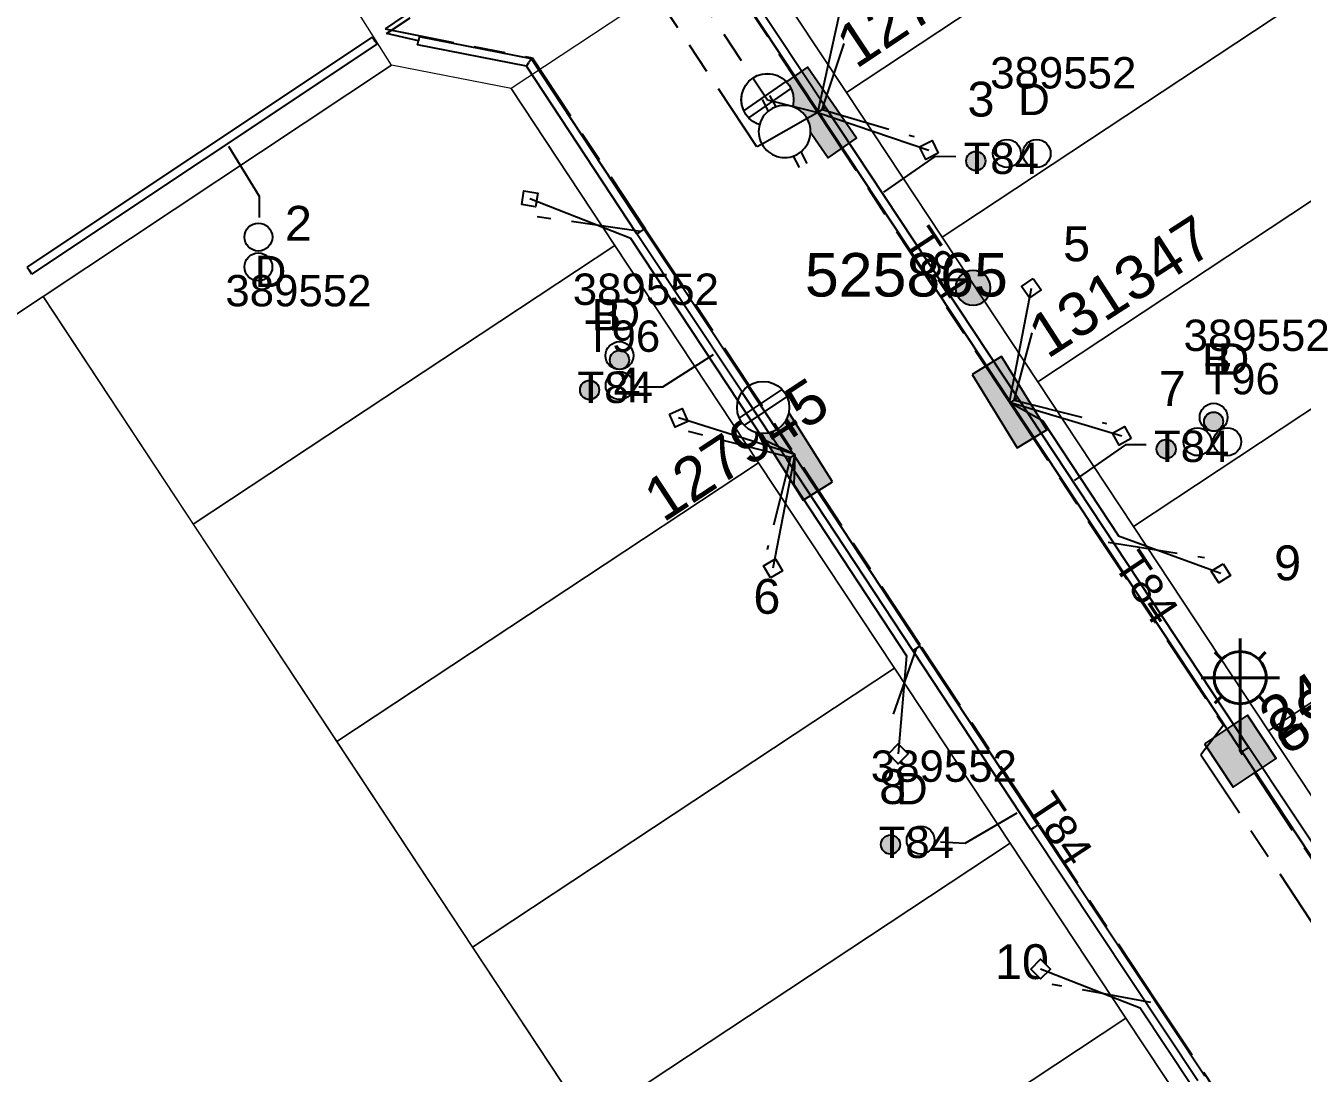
# Model space of a CAD drawing. Header units: metres. Extents: x 302064 to 304096, y 6268242 to 6271990.
# Drawn here: x 303468.8 to 303542.1, y 6271420 to 6271480.1 of the extents above; entities that cross this region are included whole.
import ezdxf
from ezdxf.enums import TextEntityAlignment as Align

# ---------------------------------------------------------------- set-up
doc = ezdxf.new("R2010")
doc.units = ezdxf.units.M
doc.linetypes.add('Cable Exist UG', pattern=[8.2, 4, -1.2, 1.8, -1.2])
doc.layers.get('0').update_dxf_attribs({"color": 6})
for name, color, linetype in [('_User Miscellaneous12', 7, 'Continuous'), ('_User_LV_Exist', 7, 'Continuous'), ('Duct_SP_EXT', 7, 'Continuous'), ('Equip_LV_EXT', 7, 'Continuous'), ('Equip_SP_SL_EXT', 7, 'Continuous'), ('Mains_LV_EXT', 5, 'Continuous'), ('Mains_LV_SL_EXT', 4, 'Continuous'), ('Services_SP_EXT', 7, 'Continuous'), ('SupportsOH_SP_TR_HV_LV_SL_EXT', 7, 'Continuous'), ('SupportsUG_SP_LV_EXT', 7, 'Continuous'), ('SupportsUG_SP_LV_SL_EXT', 7, 'Continuous'), ('Trench_SP_EXT', 7, 'Continuous')]:
    doc.layers.add(name, color=color, linetype=linetype)
doc.layers.add('Cadastre Land Parcels_SP_EXT', color=7, linetype='Continuous', lineweight=5)
doc.layers.add('Cadastre Roads_SP_EXT', color=9, linetype='Continuous', lineweight=5)
doc.styles.add('COLUMN_LABEL', font='arial.ttf')
doc.styles.add('iecARIAL', font='arial.ttf', dxfattribs={"height": 2})
doc.styles.add('POLE_LABEL', font='arial.ttf')
doc.styles.get("Standard").update_dxf_attribs({"font": 'arial.ttf'})

# ---------------------------------------------------------------- blocks, each defined once
blk = doc.blocks.new('COLUMN_EXT')
blk.add_hatch(color=256).paths.add_polyline_path([(-1.485, 1.485), (-1.485, -1.485), (1.485, -1.485), (1.485, 1.485)])
blk.add_lwpolyline([(-1.485, -1.485), (1.485, -1.485), (1.485, 1.485), (-1.485, 1.485)], close=True)
for tag, height, style, flags, p in [('ASSET_NUM', 2.5, 'COLUMN_LABEL', 8, (2, 2)), ('STRUCTURE_PLANT_NUMBER', 0.2, 'POLE_LABEL', 9, (1.813, 0.031)), ('STREET_CODE', 0.2, 'COLUMN_LABEL', 9, (1.813, -0.2))]:
    blk.add_attdef(tag, text='', height=height, dxfattribs=dict(style=style, flags=flags)).set_placement(p, align=Align.MIDDLE_LEFT)
at = {"flags": 9}
for tag, p in [('OWNED_BY', (1.813, -0.6)), ('STATE', (1.813, -0.8)), ('COLUMN_TYPE', (1.813, -0.4)), ('USAGE', (1.813, -1)), ('LEGEND', (1.813, -1.2)), ('LOCATION', (1.813, -1.4)), ('STREETNAME', (1.813, -1.6)), ('SUBURB', (1.813, -1.8)), ('NOTES', (1.813, -2))]:
    blk.add_attdef(tag, text='', height=0.2, dxfattribs=at).set_placement(p, align=Align.MIDDLE_LEFT)
at = {"flags": 1}
blk.add_attdef('Z', (1.813, -2.351), '', height=0.2, dxfattribs=at)
blk = doc.blocks.new('PILLAR_EXT')
blk.add_hatch(color=256).paths.add_polyline_path([(-2.475, 0.99), (-2.475, -0.99), (2.475, -0.99), (2.475, 0.99)])
blk.add_lwpolyline([(-2.475, -0.99), (2.475, -0.99), (2.475, 0.99), (-2.475, 0.99)], close=True)
at = {"style": 'iecARIAL', "flags": 8}
blk.add_attdef('ASSET_NUM', (1.5, 3.5), '', height=2.5, dxfattribs=at)
for tag, p, flags in [('OWNED_BY', (0, -0.2), 9), ('STATE', (0, -0.4), 9), ('SUPPORT_TYPE', (0, -0.6), 9), ('USAGE', (0, -0.8), 9), ('LEGEND', (0, -1), 9), ('LOCATION', (0, -1.2), 9), ('NOTES', (0, -1.4), 9), ('PARENT', (0, -1.6), 9), ('STREETNAME', (0, -1.8), 9), ('SUBURB', (0, -2), 1)]:
    blk.add_attdef(tag, p, '', height=0.2, dxfattribs=dict(flags=flags))
blk = doc.blocks.new('DUCT_EXT')
blk.add_circle((0, 0.8), 0.8)
at = {"flags": 1}
blk.add_attdef('Z', (0, 0), '', height=0.2, dxfattribs=at)
at = {"flags": 9}
for tag, p in [('DUCT_CODE', (0, 0)), ('XSECT_TYPE', (0, -0.2)), ('STATE', (0, -0.6)), ('FB_REFERENCE', (0, -0.4)), ('NOTES', (0, -0.8))]:
    blk.add_attdef(tag, text='', height=0.2, dxfattribs=at).set_placement(p, align=Align.MIDDLE_LEFT)
blk = doc.blocks.new('SL_LANTERN_EXT')
at = {"lineweight": 40}
for p, q in [((0, 1.968), (0, 6.468)), ((-1.459, 5.676), (-1.061, 5.278)), ((1.458, 5.676), (1.06, 5.278)), ((-2.25, 4.218), (2.25, 4.218)), ((-1.459, 2.759), (-1.061, 3.157)), ((1.458, 2.759), (1.06, 3.157)), ((0, 0), (0, 2.721))]:
    blk.add_line(p, q, dxfattribs=at)
blk.add_circle((0, 4.218), 1.5, dxfattribs=at)
at = {"style": 'iecARIAL', "flags": 8}
blk.add_attdef('ASSET_NUM', (1.5, 1.5), '', height=2.5, dxfattribs=at)
for tag, p, height, flags in [('CONSTRUCTED_VOLTAGE', (0.981, -0.653), 0.2, 9), ('CONTROL_TYPE', (0.981, -0.853), 0.2, 9), ('OPERATING_VOLTAGE', (0.981, -1.653), 0.2, 9), ('LANTERN_PURPOSE', (0.981, -1.053), 0.2, 9), ('LANTERN_TYPE', (0.981, -1.253), 0.2, 9), ('NO_PHASES', (0.981, -1.453), 0.2, 9), ('LNUMBER', (2.181, -3.253), 2.5, 8), ('ORIENTATION', (0.981, -1.853), 0.2, 9), ('OWNED_BY', (0.981, -2.053), 0.2, 9), ('STATE', (0.981, -2.253), 0.2, 9), ('CEXIST', (0.981, -2.653), 0.2, 9), ('CNEW', (0.981, -2.853), 0.2, 9), ('CNUMBER', (0.981, -3.053), 0.2, 9), ('USAGE', (0.981, -2.453), 0.2, 9), ('CREMOVE', (0.981, -3.253), 0.2, 9), ('CREPLACE', (0.981, -3.453), 0.2, 9), ('LKINGHEIGHT', (0.981, -3.653), 0.2, 9), ('LBRACKET', (0.981, -3.853), 0.2, 9), ('LBRACKETVOCAB', (0.981, -4.053), 0.2, 9), ('LCATEGORY', (0.981, -4.253), 0.2, 9), ('LCHARGE1', (0.981, -4.453), 0.2, 9), ('LCHARGE1PERCENT', (0.981, -4.653), 0.2, 9), ('LCHARGE2', (0.981, -4.853), 0.2, 9), ('LCHARGE2PERCENT', (0.981, -5.053), 0.2, 9), ('LCHARGE3', (0.981, -5.253), 0.2, 9), ('LCHARGE3PERCENT', (0.981, -5.453), 0.2, 9), ('LEXIST', (0.981, -5.653), 0.2, 9), ('LLAMP', (0.981, -5.853), 0.2, 9), ('LLAMPVOCAB', (0.981, -6.053), 0.2, 9), ('LMAST', (0.981, -6.253), 0.2, 9), ('LMASTVOCAB', (0.981, -6.453), 0.2, 9), ('LNEW', (0.981, -6.653), 0.2, 9), ('LANTNUMBER', (0.981, -6.853), 0.2, 9), ('LOUTREACH', (0.981, -7.253), 0.2, 9), ('LOUTREACHVOCAB', (0.981, -7.453), 0.2, 9), ('LRATECODE', (0.981, -7.653), 0.2, 9), ('LREMOVE', (0.981, -7.853), 0.2, 9), ('LREPLACE', (0.981, -8.053), 0.2, 9), ('LTYPE', (0.981, -8.253), 0.2, 9), ('LTYPEVOCAB', (0.981, -8.453), 0.2, 9), ('LEGEND', (0.981, -8.653), 0.2, 9), ('LOCATION', (0.981, -8.853), 0.2, 9), ('STREETNAME', (0.981, -9.253), 0.2, 9), ('SUBURB', (0.981, -9.453), 0.2, 1), ('NOTES', (0.981, -9.053), 0.2, 9)]:
    blk.add_attdef(tag, p, '', height=height, dxfattribs=dict(flags=flags))
blk = doc.blocks.new('CCP_EXT')
at = {"flags": 9}
for tag, p in [('USAGE', (0, -1.2)), ('LEGEND', (0, -1.4)), ('STATE', (0, -1.8)), ('LIFE_SUPPORT', (0, -1.6)), ('NOTES', (0, -2))]:
    blk.add_attdef(tag, text='', height=0.2, dxfattribs=at).set_placement(p, align=Align.MIDDLE_LEFT)
blk.add_wipeout([(0, 0.566), (0.566, 0), (0, -0.566), (-0.566, 0)])
blk.add_lwpolyline([(-0.566, 0), (0, 0.566), (0.566, 0), (0, -0.566), (-0.566, 0)])
at = {"flags": 1}
blk.add_attdef('Z', (0, 0), '', height=0.2, dxfattribs=at)
at = {"flags": 9}
for tag, p in [('CCP_TYPE', (0, 0)), ('OPERATING_VOLTAGE', (0, -0.6)), ('ORIENTATION', (0, -0.8)), ('CONSTRUCTED_VOLTAGE', (0, -0.2)), ('NO_PHASES', (0, -0.4)), ('OWNED_BY', (0, -1))]:
    blk.add_attdef(tag, text='', height=0.2, dxfattribs=at).set_placement(p, align=Align.MIDDLE_LEFT)
blk = doc.blocks.new('POLE_EXT')
blk.add_hatch(color=256).paths.add_polyline_path([(-1, 0, 1), (1, 0, 1)])
blk.add_lwpolyline([(-1, 0, 1), (1, 0, 1)], format="xyb", close=True)
for tag, height, flags, p in [('pNumber', 2.5, 8, (-17.84, 2.067)), ('OWNED_BY', 0.2, 9, (1.355, -0.4)), ('SPECIAL_USE', 0.2, 9, (1.355, -0.8)), ('PARENT', 0.2, 9, (1.355, -0.6)), ('cLV', 0.2, 9, (1.355, -1.4)), ('STATE', 0.2, 9, (1.355, -1)), ('USAGE', 0.2, 9, (1.355, -1.2)), ('cHV', 0.2, 9, (1.355, -2)), ('hDepth', 0.2, 9, (1.355, -1.6)), ('hDia', 0.2, 9, (1.355, -1.8)), ('LBRACKET', 0.2, 9, (1.355, -2.2)), ('LExisting', 0.2, 9, (1.355, -2.4)), ('LANTNUMBER', 0.2, 9, (1.355, -2.6)), ('LOther', 0.2, 9, (1.355, -2.8)), ('LRemove', 0.2, 9, (1.355, -3)), ('cLinedev', 0.2, 9, (1.355, -3.4)), ('LEGEND', 0.2, 9, (1.355, -3.2)), ('LOCATION', 0.2, 9, (1.355, -3.6)), ('pExisting', 0.2, 9, (1.355, -3.8)), ('pFooting', 0.2, 9, (1.355, -4.4)), ('PFNUMBER', 0.2, 9, (1.355, -4)), ('NEWPFNUMBER', 0.2, 9, (1.355, -4.2)), ('pNew', 0.2, 9, (1.355, -4.6)), ('pRelocate', 0.2, 9, (1.355, -5)), ('pRemove', 0.2, 9, (1.355, -5.2)), ('pReplace', 0.2, 9, (1.355, -5.4)), ('pStay', 0.2, 9, (1.355, -5.6)), ('pType', 0.2, 9, (1.355, -5.8)), ('cspan', 0.2, 9, (1.355, -6)), ('STREETNAME', 0.2, 9, (1.355, -6.2)), ('SUBURB', 0.2, 9, (1.355, -6.4)), ('NOTES', 0.2, 9, (1.355, -6.6)), ('OPERATED_BY', 0.2, 9, (1.355, -7.014)), ('MAINTAINED_BY', 0.2, 9, (1.355, -6.814))]:
    blk.add_attdef(tag, text='', height=height, dxfattribs=dict(flags=flags)).set_placement(p, align=Align.MIDDLE_LEFT)
at = {"style": 'POLE_LABEL'}
for tag, height, flags, p in [('ASSET_NUM', 2.5, 8, (2, 2)), ('STRUCTURE_PLANT_NUMBER', 0.2, 9, (1.355, 0.028)), ('STREET_CODE', 0.2, 9, (1.355, -0.2))]:
    blk.add_attdef(tag, text='', height=height, dxfattribs=dict(at, flags=flags)).set_placement(p, align=Align.MIDDLE_LEFT)
at = {"flags": 1}
blk.add_attdef('Z', (1.355, -7.328), '', height=0.2, dxfattribs=at)
blk = doc.blocks.new('LV_UG_LINKS_CLOSED_EXT')
blk.add_wipeout([(-1.056, 1.057), (-1.18, 0.916), (-1.286, 0.761), (-1.371, 0.594), (-1.435, 0.417), (-1.476, 0.234), (-1.493, 0.047), (-1.487, -0.14), (-1.458, -0.326), (-1.406, -0.506), (-1.331, -0.678), (-1.236, -0.839), (-1.121, -0.988), (-0.988, -1.12), (-0.84, -1.235), (-0.679, -1.331), (-0.506, -1.406), (-0.326, -1.458), (-0.141, -1.487), (0.047, -1.493), (0.233, -1.476), (0.416, -1.435), (0.593, -1.371), (0.76, -1.286), (0.915, -1.181), (1.056, -1.057), (1.18, -0.916), (1.286, -0.761), (1.371, -0.594), (1.435, -0.417), (1.476, -0.234), (1.493, -0.047), (1.487, 0.14), (1.458, 0.326), (1.406, 0.506), (1.331, 0.678), (1.236, 0.839), (1.121, 0.988), (0.988, 1.12), (0.84, 1.235), (0.679, 1.331), (0.506, 1.406), (0.326, 1.458), (0.141, 1.487), (-0.047, 1.493), (-0.233, 1.476), (-0.416, 1.435), (-0.593, 1.371), (-0.76, 1.286), (-0.915, 1.181)])
for p, q in [((-0.25, -1.479), (-0.25, 1.479)), ((0.25, -1.479), (0.25, 1.479))]:
    blk.add_line(p, q)
blk.add_circle((0, 0), 1.5)
at = {"flags": 9}
for tag, p in [('ACTUAL_STATUS', (0, 0)), ('OPERATING_VOLTAGE', (0, -0.6)), ('ORIENTATION', (0, -0.8)), ('CONSTRUCTED_VOLTAGE', (0, -0.2)), ('NO_PHASES', (0, -0.4)), ('STATE', (0, -1)), ('SWITCH_TYPE', (0, -1.2)), ('USAGE', (0, -1.4)), ('NOTES', (0, -1.6))]:
    blk.add_attdef(tag, text='', height=0.2, dxfattribs=at).set_placement(p, align=Align.MIDDLE_LEFT)
at = {"flags": 1}
blk.add_attdef('Z', (0, 0), '', height=0.2, dxfattribs=at)
blk = doc.blocks.new('LV_UG_LINKS_OPEN_EXT')
for p, q in [((-0.249, 1.473), (-0.249, 2.22)), ((0.249, 1.473), (0.249, 2.22)), ((-0.249, -1.473), (-0.249, -2.22)), ((0.249, -1.473), (0.249, -2.22))]:
    blk.add_line(p, q)
at = {"flags": 9}
for tag, p in [('ACTUAL_STATUS', (0, 0)), ('OPERATING_VOLTAGE', (0, -0.6)), ('ORIENTATION', (0, -0.8)), ('CONSTRUCTED_VOLTAGE', (0, -0.2)), ('NO_PHASES', (0, -0.4)), ('STATE', (0, -1)), ('SWITCH_TYPE', (0, -1.2)), ('USAGE', (0, -1.4)), ('NOTES', (0, -1.6))]:
    blk.add_attdef(tag, text='', height=0.2, dxfattribs=at).set_placement(p, align=Align.MIDDLE_LEFT)
at = {"flags": 1}
blk.add_attdef('Z', (0, 0), '', height=0.2, dxfattribs=at)
blk.add_wipeout([(-0.249, 1.473), (-0.432, 1.43), (-0.608, 1.365), (-0.774, 1.278), (-0.928, 1.171), (-1.067, 1.045), (-1.19, 0.903), (-1.294, 0.747), (-1.377, 0.579), (-1.439, 0.402), (-1.478, 0.218), (-1.494, 0.031), (-1.486, -0.156), (-1.455, -0.341), (-1.4, -0.521), (-1.324, -0.692), (-1.227, -0.853), (-1.11, -1), (-0.976, -1.131), (-0.827, -1.244), (-0.664, -1.338), (-0.491, -1.411), (-0.311, -1.461), (-0.125, -1.489), (0.062, -1.493), (0.249, -1.473), (0.432, -1.43), (0.608, -1.365), (0.774, -1.278), (0.928, -1.171), (1.067, -1.045), (1.19, -0.903), (1.294, -0.747), (1.377, -0.579), (1.439, -0.402), (1.478, -0.218), (1.494, -0.031), (1.486, 0.156), (1.455, 0.341), (1.4, 0.521), (1.324, 0.692), (1.227, 0.853), (1.11, 1), (0.976, 1.131), (0.827, 1.244), (0.664, 1.338), (0.491, 1.411), (0.311, 1.461), (0.125, 1.489), (-0.062, 1.493)])
blk.add_lwpolyline([(0, -1.494, 1), (0, 1.494, 1)], format="xyb", close=True)
blk = doc.blocks.new('CABLE_LARGE_EXT')
h = blk.add_hatch(color=256)
edge = h.paths.add_edge_path()
edge.add_arc((0, 0.55), 0.55, 0, 360)
blk.add_circle((0, 0.55), 0.55)
at = {"flags": 1}
blk.add_attdef('Z', (0, 0), '', height=0.2, dxfattribs=at)
at = {"flags": 9}
for tag, p in [('COND_CODE', (0, 0)), ('XSECT_SIZE', (0, -0.6)), ('STATE', (0, -0.4)), ('FB_REFERENCE', (0, -0.2)), ('NOTES', (0, -0.8))]:
    blk.add_attdef(tag, text='', height=0.2, dxfattribs=at).set_placement(p, align=Align.MIDDLE_LEFT)

msp = doc.modelspace()

# ---------------------------------------------------------------- linework, layer by layer
at = {"layer": '_User Miscellaneous12'}
for p, q in [((303468.8731, 6271466.2596), (303488.6924, 6271479.4511)), ((303469.139, 6271465.86), (303488.9584, 6271479.0515)), ((303488.6924, 6271479.4511), (303488.8254, 6271479.2513)), ((303488.9584, 6271479.0515), (303488.8254, 6271479.2513)), ((303491.2801, 6271479.014), (303491.3263, 6271479.2495)), ((303497.5323, 6271477.7873), (303491.2801, 6271479.014)), ((303491.3726, 6271479.485), (303491.3263, 6271479.2495)), ((303497.8222, 6271478.2195), (303491.3726, 6271479.485)), ((303497.8222, 6271478.2195), (303497.6772, 6271478.0034)), ((303497.5323, 6271477.7873), (303497.6772, 6271478.0034)), ((303503.8713, 6271468.1738), (303504.0714, 6271468.3063)), ((303504.2716, 6271468.4387), (303504.0714, 6271468.3063)), ((303468.8731, 6271466.2596), (303469.0061, 6271466.0598)), ((303469.139, 6271465.86), (303469.0061, 6271466.0598)), ((303525.3427, 6271458.4846), (303525.5429, 6271458.617)), ((303525.3427, 6271458.4846), (303525.5429, 6271458.617)), ((303525.7431, 6271458.7495), (303525.5429, 6271458.617)), ((303525.7431, 6271458.7495), (303525.5429, 6271458.617)), ((303512.4967, 6271455.1849), (303512.6971, 6271455.317)), ((303512.4971, 6271455.1842), (303512.6971, 6271455.317)), ((303512.897, 6271455.4498), (303512.6971, 6271455.317)), ((303512.8974, 6271455.4491), (303512.6971, 6271455.317)), ((303520.1137, 6271444.5022), (303512.8974, 6271455.4491)), ((303520.1137, 6271444.5022), (303519.9134, 6271444.37)), ((303526.9014, 6271434.2403), (303520.1137, 6271444.5022)), ((303519.7131, 6271444.2377), (303519.9134, 6271444.37)), ((303539.0167, 6271438.6856), (303538.8166, 6271438.5532)), ((303539.0167, 6271438.6856), (303538.8166, 6271438.5532)), ((303546.5006, 6271427.375), (303539.0167, 6271438.6856)), ((303538.6164, 6271438.4208), (303538.8166, 6271438.5532)), ((303538.6164, 6271438.4208), (303538.8166, 6271438.5532)), ((303546.1003, 6271427.1101), (303538.6164, 6271438.4208)), ((303526.9014, 6271434.2403), (303526.7014, 6271434.1077)), ((303526.5013, 6271433.9751), (303526.7014, 6271434.1077))]:
    msp.add_line(p, q, dxfattribs=at)
at = {"layer": 'Cadastre Land Parcels_SP_EXT', "linetype": 'Continuous'}
for points in [[(303540.1553, 6271492.3136), (303531.4273, 6271505.519), (303511.3504, 6271492.181), (303509.9403, 6271485.2938), (303515.9058, 6271476.2744), (303540.1553, 6271492.3136)], [(303545.648, 6271484.0096), (303540.1553, 6271492.3136), (303515.9058, 6271476.2744), (303521.3994, 6271467.9693), (303545.648, 6271484.0096)], [(303551.1415, 6271475.7045), (303545.648, 6271484.0096), (303521.3994, 6271467.9693), (303526.8921, 6271459.6653), (303551.1415, 6271475.7045)], [(303502.6067, 6271467.5011), (303496.6523, 6271476.5028), (303489.7815, 6271477.8516), (303469.7812, 6271464.5638), (303478.404, 6271451.5014), (303502.6067, 6271467.5011)], [(303556.6342, 6271467.4005), (303551.1415, 6271475.7045), (303526.8921, 6271459.6653), (303532.3857, 6271451.3602), (303556.6342, 6271467.4005)], [(303510.8583, 6271455.0259), (303502.6067, 6271467.5011), (303478.404, 6271451.5014), (303486.6449, 6271439.019), (303510.8583, 6271455.0259)], [(303564.3845, 6271455.6827), (303556.6342, 6271467.4005), (303532.3857, 6271451.3602), (303540.1361, 6271439.6415), (303564.3845, 6271455.6827)], [(303590.013, 6271282.435), (303469.781, 6271464.564), (303385.031, 6271408.289), (303505.398, 6271226.715), (303590.013, 6271282.435)], [(303571.9504, 6271444.2426), (303564.3845, 6271455.6827), (303540.1361, 6271439.6415), (303547.7027, 6271428.2024), (303571.9504, 6271444.2426)], [(303518.6584, 6271443.2336), (303510.8583, 6271455.0259), (303486.6449, 6271439.019), (303494.4353, 6271427.2176), (303518.6584, 6271443.2336)], [(303525.3053, 6271433.1849), (303518.6584, 6271443.2336), (303494.4353, 6271427.2176), (303501.0749, 6271417.1609), (303525.3053, 6271433.1849)], [(303531.9522, 6271423.1352), (303525.3053, 6271433.1849), (303501.0749, 6271417.1609), (303507.7135, 6271407.1041), (303531.9522, 6271423.1352)], [(303538.5989, 6271413.0866), (303531.9522, 6271423.1352), (303507.7135, 6271407.1041), (303514.3531, 6271397.0464), (303538.5989, 6271413.0866)]]:
    msp.add_lwpolyline(points, close=True, dxfattribs=at)
at = {"layer": 'Cadastre Roads_SP_EXT', "linetype": 'Continuous'}
msp.add_lwpolyline([(303119.2568, 6271235.0867), (303131.1309, 6271243.0097), (303214.9629, 6271298.9219), (303301.6205, 6271352.8485), (303385.0309, 6271408.289), (303469.7812, 6271464.5637), (303489.7815, 6271477.8516), (303478.1077, 6271496.357), (303457.7661, 6271482.8802), (303415.5893, 6271454.9299), (303373.6646, 6271427.1537), (303331.2295, 6271399.0148), (303290.8426, 6271372.2882), (303209.2327, 6271319.1783), (303188.0037, 6271305.3782), (303162.4459, 6271287.7944), (303120.5631, 6271260.0666), (303118.7806, 6271258.8902), (303036.5962, 6271204.6102), (303041.655, 6271196.2795), (303047.2618, 6271187.0462), (303119.2568, 6271235.0867)], close=True, dxfattribs=at)
at = {"layer": 'Duct_SP_EXT'}
for p, q in [((303468.8731, 6271466.2596), (303488.6924, 6271479.4511)), ((303469.139, 6271465.86), (303488.9584, 6271479.0515)), ((303488.6924, 6271479.4511), (303488.8254, 6271479.2513)), ((303488.9584, 6271479.0515), (303488.8254, 6271479.2513)), ((303491.2801, 6271479.014), (303491.3263, 6271479.2495)), ((303497.5323, 6271477.7873), (303491.2801, 6271479.014)), ((303491.3726, 6271479.485), (303491.3263, 6271479.2495)), ((303497.8222, 6271478.2195), (303491.3726, 6271479.485)), ((303497.8222, 6271478.2195), (303497.6772, 6271478.0034)), ((303497.5323, 6271477.7873), (303497.6772, 6271478.0034)), ((303503.8713, 6271468.1738), (303504.0714, 6271468.3063)), ((303504.2716, 6271468.4387), (303504.0714, 6271468.3063)), ((303468.8731, 6271466.2596), (303469.0061, 6271466.0598)), ((303469.139, 6271465.86), (303469.0061, 6271466.0598)), ((303525.3427, 6271458.4846), (303525.5429, 6271458.617)), ((303525.3427, 6271458.4846), (303525.5429, 6271458.617)), ((303525.7431, 6271458.7495), (303525.5429, 6271458.617)), ((303525.7431, 6271458.7495), (303525.5429, 6271458.617)), ((303512.4967, 6271455.1849), (303512.6971, 6271455.317)), ((303512.4971, 6271455.1842), (303512.6971, 6271455.317)), ((303512.897, 6271455.4498), (303512.6971, 6271455.317)), ((303512.8974, 6271455.4491), (303512.6971, 6271455.317)), ((303520.1137, 6271444.5022), (303512.8974, 6271455.4491)), ((303520.1137, 6271444.5022), (303519.9134, 6271444.37)), ((303526.9014, 6271434.2403), (303520.1137, 6271444.5022)), ((303519.7131, 6271444.2377), (303519.9134, 6271444.37)), ((303539.0167, 6271438.6856), (303538.8166, 6271438.5532)), ((303539.0167, 6271438.6856), (303538.8166, 6271438.5532)), ((303546.5006, 6271427.375), (303539.0167, 6271438.6856)), ((303538.6164, 6271438.4208), (303538.8166, 6271438.5532)), ((303538.6164, 6271438.4208), (303538.8166, 6271438.5532)), ((303546.1003, 6271427.1101), (303538.6164, 6271438.4208)), ((303526.9014, 6271434.2403), (303526.7014, 6271434.1077)), ((303526.5013, 6271433.9751), (303526.7014, 6271434.1077))]:
    msp.add_line(p, q, dxfattribs=at)
for points in [[(303482.1995, 6271469.1101), (303482.1976, 6271470.3043), (303480.438, 6271473.1876)], [(303522.1848, 6271472.5868), (303520.9882, 6271472.5962), (303518.0309, 6271470.565)], [(303503.992, 6271459.3876), (303505.3678, 6271459.3798), (303508.2675, 6271461.23)], [(303533.1181, 6271456.0449), (303531.9216, 6271456.0516), (303528.9712, 6271454.0121)], [(303521.2959, 6271433.2607), (303522.7153, 6271433.1941), (303525.7027, 6271434.9281)]]:
    msp.add_lwpolyline(points, dxfattribs=at)
at = {"layer": 'Mains_LV_SL_EXT', "linetype": 'Cable Exist UG'}
msp.add_lwpolyline([(303546.0458, 6271427.0827), (303538.5154, 6271438.4663)], dxfattribs=at)
at = {"layer": 'Trench_SP_EXT', "linetype": 'Cable Exist UG'}
for points in [[(303491.3263, 6271479.2495), (303489.4922, 6271479.6641), (303490.8552, 6271480.5615)], [(303514.5067, 6271475.297), (303516.0362, 6271479.8857)], [(303525.543, 6271458.617), (303526.8665, 6271463.6242)], [(303512.6971, 6271455.317), (303511.3491, 6271450.0299)], [(303519.9134, 6271444.37), (303518.2322, 6271439.6015)]]:
    msp.add_lwpolyline(points, dxfattribs=at)

# ---------------------------------------------------------------- block references
at = {"layer": 'Duct_SP_EXT'}
for name, p in [('DUCT_EXT', (303525.1194, 6271471.9799)), ('DUCT_EXT', (303526.829, 6271471.9776)), ('CABLE_LARGE_EXT', (303523.3331, 6271471.798)), ('DUCT_EXT', (303502.873, 6271460.3763)), ('CABLE_LARGE_EXT', (303502.8731, 6271460.3764)), ('DUCT_EXT', (303502.8826, 6271458.6561)), ('CABLE_LARGE_EXT', (303501.1578, 6271458.651)), ('DUCT_EXT', (303536.9865, 6271456.8356)), ('CABLE_LARGE_EXT', (303536.9865, 6271456.8357)), ('DUCT_EXT', (303536.0581, 6271455.4321)), ('DUCT_EXT', (303537.7712, 6271455.4267)), ('CABLE_LARGE_EXT', (303534.2656, 6271455.2582)), ('CABLE_LARGE_EXT', (303518.4357, 6271432.5573)), ('DUCT_EXT', (303520.1654, 6271432.5589))]:
    msp.add_blockref(name, p, dxfattribs=at)
at = {"layer": 'Duct_SP_EXT', "rotation": 270.1306485922894}
for p in [(303481.3432, 6271467.9768), (303481.3407, 6271466.2673)]:
    msp.add_blockref('DUCT_EXT', p, dxfattribs=at)
at = {"layer": 'Equip_SP_SL_EXT'}
ref = msp.add_blockref('SL_LANTERN_EXT', (303538.5154, 6271438.4663), dxfattribs=at)
ref.add_attrib('ASSET_NUM', '247880', dxfattribs={"layer": '0', "height": 2.5, "rotation": 33.602184, "style": 'iecARIAL'}).set_placement((303540.0154, 6271439.9663), align=Align.MIDDLE_LEFT)
at = {"layer": 'SupportsOH_SP_TR_HV_LV_SL_EXT'}
ref = msp.add_blockref('POLE_EXT', (303523.1736, 6271465.066), dxfattribs=at)
ref.add_attrib('ASSET_NUM', '525865', dxfattribs={"layer": '0', "height": 2.5, "style": 'POLE_LABEL'}).set_placement((303525.1736, 6271465.816), align=Align.MIDDLE_RIGHT)
at = {"layer": 'SupportsUG_SP_LV_EXT'}
ref = msp.add_blockref('PILLAR_EXT', (303514.2544, 6271475.1368), dxfattribs=dict(at, rotation=304.6489621981325))
ref.add_attrib('ASSET_NUM', '127938', dxfattribs={"layer": '0', "height": 2.5, "rotation": 33.608208, "style": 'iecARIAL'}).set_placement((303515.7544, 6271478.6368), align=Align.MIDDLE_LEFT)
ref = msp.add_blockref('PILLAR_EXT', (303525.2601, 6271458.5025), dxfattribs=dict(at, rotation=301.6400602852819))
ref.add_attrib('ASSET_NUM', '131347', dxfattribs={"layer": '0', "height": 2.5, "rotation": 32.819548, "style": 'iecARIAL'}).set_placement((303526.7601, 6271462.0025), align=Align.MIDDLE_LEFT)
ref = msp.add_blockref('PILLAR_EXT', (303512.9428, 6271455.4905), dxfattribs=dict(at, rotation=122.1244927162363))
ref.add_attrib('ASSET_NUM', '127945', dxfattribs={"layer": '0', "height": 2.5, "rotation": 33.254494, "style": 'iecARIAL'}).set_placement((303514.4428, 6271458.9905), align=Align.MIDDLE_RIGHT)
at = {"layer": 'SupportsUG_SP_LV_SL_EXT'}
ref = msp.add_blockref('COLUMN_EXT', (303538.5154, 6271438.4663), dxfattribs=dict(at, rotation=303.6021841806763))
ref.add_attrib('ASSET_NUM', '890077', dxfattribs={"layer": '0', "height": 2.5, "rotation": 33.602184, "style": 'COLUMN_LABEL'}).set_placement((303540.5154, 6271439.2163), align=Align.MIDDLE_LEFT)

# ---------------------------------------------------------------- texts
at = {"layer": 'Cadastre Land Parcels_SP_EXT'}
for s, p in [('3', (303522.8507, 6271474.8992)), ('2', (303483.6622, 6271467.7702)), ('5', (303528.3443, 6271466.5942)), ('4', (303502.5335, 6271458.4876)), ('7', (303533.837, 6271458.2901)), ('9', (303540.459, 6271448.2777)), ('6', (303510.5594, 6271446.3533)), ('8', (303517.7834, 6271435.4323)), ('10', (303524.4302, 6271425.3837))]:
    msp.add_text(s, height=2, dxfattribs=at).set_placement(p)
at = {"layer": 'Duct_SP_EXT'}
for s, p in [('389552', (303524.1588, 6271476.5109)), ('D', (303525.7676, 6271474.9856)), ('T84', (303522.6297, 6271471.6024)), ('D', (303481.9277, 6271465.1065)), ('389552', (303480.2438, 6271464.0037)), ('389552', (303500.1932, 6271464.0875)), ('B', (303501.2882, 6271462.6221)), ('D', (303502.2409, 6271462.6123)), ('T96', (303500.88, 6271461.3919)), ('389552', (303535.2619, 6271461.442)), ('B', (303536.3317, 6271460.0719)), ('D', (303537.219, 6271460.0821)), ('T96', (303536.4564, 6271458.9523)), ('T84', (303500.4603, 6271458.4533)), ('T84', (303533.5588, 6271455.0668)), ('389552', (303517.3028, 6271436.707)), ('D', (303518.752, 6271435.4151)), ('T84', (303517.7538, 6271432.3318))]:
    msp.add_text(s, height=1.8, dxfattribs=at).set_placement(p)
at = {"layer": 'Mains_LV_EXT'}
for rotation, p in [(303.608194, (303519.1243, 6271467.7701)), (303.651733, (303531.1907, 6271449.1779)), (303.607257, (303526.2502, 6271435.3264))]:
    msp.add_text('T84', height=1.8, rotation=rotation, dxfattribs=at).set_placement(p)

# ---------------------------------------------------------------- next in the draw order: block references
at = {"layer": 'Services_SP_EXT'}
for p, rotation in [((303520.6392, 6271472.9776), 161.6475983498873), ((303497.7211, 6271470.1736), 36.00000006831309), ((303526.5219, 6271465.0448), 259.6400603258284), ((303506.2697, 6271457.6048), 338.9170890351522), ((303531.7168, 6271456.5717), 163.6400602094267), ((303511.6871, 6271448.966), 74.91708868959574), ((303537.4068, 6271448.6776), 257.6475983927533)]:
    msp.add_blockref('CCP_EXT', p, dxfattribs=dict(at, rotation=rotation))
for p in [(303518.8773, 6271438.3132), (303527.0536, 6271425.9608)]:
    msp.add_blockref('CCP_EXT', p, dxfattribs=at)

# ---------------------------------------------------------------- next in the draw order: block references
for p, rotation in [((303520.6392, 6271472.9776), 161.6475983498873), ((303497.7211, 6271470.1736), 36.00000006831309), ((303526.5219, 6271465.0448), 259.6400603258284), ((303506.2697, 6271457.6048), 338.9170890351522), ((303531.7168, 6271456.5717), 163.6400602094267), ((303511.6871, 6271448.966), 74.91708868959574), ((303537.4068, 6271448.6776), 257.6475983927533)]:
    msp.add_blockref('CCP_EXT', p, dxfattribs=dict(at, rotation=rotation))
for p in [(303518.8773, 6271438.3132), (303527.0536, 6271425.9608)]:
    msp.add_blockref('CCP_EXT', p, dxfattribs=at)

# ---------------------------------------------------------------- next in the draw order: linework, layer by layer
at = {"layer": '_User Miscellaneous12'}
for p, q in [((303504.2716, 6271468.4387), (303497.8222, 6271478.2195)), ((303503.8713, 6271468.1738), (303497.5323, 6271477.7873)), ((303538.6164, 6271438.4208), (303525.3427, 6271458.4846)), ((303539.0167, 6271438.6856), (303525.7431, 6271458.7495)), ((303519.7131, 6271444.2377), (303512.4967, 6271455.1849)), ((303526.5013, 6271433.9751), (303519.7131, 6271444.2377)), ((303536.4801, 6271419.8107), (303526.9014, 6271434.2403)), ((303536.0803, 6271419.5451), (303526.5013, 6271433.9751))]:
    msp.add_line(p, q, dxfattribs=at)
at = {"layer": '_User_LV_Exist', "linetype": 'Cable Exist UG'}
for points in [[(303525.2601, 6271458.5025), (303537.5522, 6271439.9573), (303536.262, 6271438.2576), (303536.262, 6271438.2576), (303544.0565, 6271426.4809), (303546.0458, 6271427.0827)], [(303540.2899, 6271414.1824), (303533.7338, 6271424.0573), (303533.7338, 6271424.0573), (303526.9678, 6271434.2512), (303520.1432, 6271444.5636), (303512.9612, 6271455.4633)]]:
    msp.add_lwpolyline(points, dxfattribs=at)
at = {"layer": 'Cadastre Roads_SP_EXT', "linetype": 'Continuous'}
msp.add_lwpolyline([(303555.6676, 6271416.1609), (303547.7028, 6271428.2024), (303540.136, 6271439.6414), (303532.3856, 6271451.3602), (303515.9058, 6271476.2744), (303509.9402, 6271485.2937), (303496.6523, 6271476.5027), (303502.6067, 6271467.5011), (303510.8583, 6271455.0259), (303518.6584, 6271443.2335), (303525.3053, 6271433.1849), (303531.9521, 6271423.1352), (303538.599, 6271413.0866)], dxfattribs=at)
at = {"layer": 'Duct_SP_EXT'}
for p, q in [((303504.2716, 6271468.4387), (303497.8222, 6271478.2195)), ((303503.8713, 6271468.1738), (303497.5323, 6271477.7873)), ((303538.6164, 6271438.4208), (303525.3427, 6271458.4846)), ((303539.0167, 6271438.6856), (303525.7431, 6271458.7495)), ((303519.7131, 6271444.2377), (303512.4967, 6271455.1849)), ((303526.5013, 6271433.9751), (303519.7131, 6271444.2377)), ((303536.4801, 6271419.8107), (303526.9014, 6271434.2403)), ((303536.0803, 6271419.5451), (303526.5013, 6271433.9751))]:
    msp.add_line(p, q, dxfattribs=at)
at = {"layer": 'Mains_LV_EXT', "linetype": 'Cable Exist UG'}
for points in [[(303525.2601, 6271458.5025), (303537.5522, 6271439.9573), (303536.262, 6271438.2576), (303536.262, 6271438.2576), (303544.0565, 6271426.4809), (303546.0458, 6271427.0827)], [(303540.2899, 6271414.1824), (303533.7338, 6271424.0573), (303533.7338, 6271424.0573), (303526.9678, 6271434.2512), (303520.1432, 6271444.5636), (303512.9612, 6271455.4633)]]:
    msp.add_lwpolyline(points, dxfattribs=at)
at = {"layer": 'Services_SP_EXT'}
for points in [[(303525.26, 6271458.5025), (303526.5219, 6271465.0449)], [(303525.26, 6271458.5025), (303531.7168, 6271456.5717)], [(303525.26, 6271458.5025), (303527.1537, 6271457.4563), (303527.1537, 6271457.4563), (303531.5347, 6271450.8339), (303537.4068, 6271448.6776)], [(303512.9427, 6271455.4905), (303511.6871, 6271448.966)], [(303512.9427, 6271455.4905), (303512.8755, 6271453.7682), (303512.8755, 6271453.7682), (303519.3584, 6271443.943), (303518.8772, 6271438.3132)], [(303540.2899, 6271414.1824), (303538.6584, 6271414.8233), (303538.6584, 6271414.8233), (303535.7477, 6271419.2193), (303532.7693, 6271423.7046), (303527.0536, 6271425.9608)]]:
    msp.add_lwpolyline(points, dxfattribs=at)
at = {"layer": 'Trench_SP_EXT', "linetype": 'Cable Exist UG'}
for points in [[(303514.5067, 6271475.297), (303519.7882, 6271473.7458)], [(303504.0714, 6271468.3063), (303498.1471, 6271469.145)], [(303525.543, 6271458.617), (303530.8395, 6271457.2728)], [(303512.6971, 6271455.317), (303506.8332, 6271456.8105)], [(303530.9366, 6271450.4641), (303536.4723, 6271449.5763)], [(303533.3891, 6271424.0364), (303527.7118, 6271425.0794)]]:
    msp.add_lwpolyline(points, dxfattribs=at)

# ---------------------------------------------------------------- next in the draw order: block references
at = {"layer": 'Equip_LV_EXT'}
for p, rotation in [((303511.3678, 6271475.8651), 304.6489628856158), ((303511.1224, 6271458.1983), 303.6786884821366)]:
    msp.add_blockref('LV_UG_LINKS_CLOSED_EXT', p, dxfattribs=dict(at, rotation=rotation))

# ---------------------------------------------------------------- next in the draw order: linework, layer by layer
at = {"layer": '_User Miscellaneous12'}
for p, q in [((303512.4971, 6271455.1842), (303503.8713, 6271468.1738)), ((303512.897, 6271455.4498), (303504.2716, 6271468.4387))]:
    msp.add_line(p, q, dxfattribs=at)
at = {"layer": 'Duct_SP_EXT'}
for p, q in [((303512.4971, 6271455.1842), (303503.8713, 6271468.1738)), ((303512.897, 6271455.4498), (303504.2716, 6271468.4387))]:
    msp.add_line(p, q, dxfattribs=at)
at = {"layer": 'Services_SP_EXT'}
for points in [[(303512.9427, 6271455.4905), (303511.1641, 6271456.3481), (303511.1641, 6271456.3481), (303503.5243, 6271467.9075), (303497.7211, 6271470.1736)], [(303512.9427, 6271455.4905), (303506.2696, 6271457.6048)]]:
    msp.add_lwpolyline(points, dxfattribs=at)

# ---------------------------------------------------------------- next in the draw order: block references
at = {"layer": 'Equip_LV_EXT', "rotation": 28.5527410673361}
msp.add_blockref('LV_UG_LINKS_OPEN_EXT', (303512.3561, 6271474.0419), dxfattribs=at)

# ---------------------------------------------------------------- next in the draw order: linework, layer by layer
at = {"layer": '_User Miscellaneous12'}
for p, q in [((303514.3066, 6271475.1646), (303508.2959, 6271484.2434)), ((303514.7068, 6271475.4296), (303508.6961, 6271484.5083)), ((303514.3065, 6271475.1647), (303514.5067, 6271475.2971)), ((303514.3066, 6271475.1646), (303514.5067, 6271475.2971)), ((303514.7068, 6271475.4296), (303514.5067, 6271475.2971)), ((303514.7068, 6271475.4295), (303514.5067, 6271475.2971)), ((303525.7431, 6271458.7495), (303514.7068, 6271475.4295)), ((303525.3427, 6271458.4846), (303514.3065, 6271475.1647))]:
    msp.add_line(p, q, dxfattribs=at)
at = {"layer": '_User_LV_Exist', "linetype": 'Cable Exist UG'}
for points in [[(303514.2544, 6271475.1368), (303510.765, 6271473.1594), (303503.4909, 6271484.1195), (303506.2659, 6271487.2959), (303507.5245, 6271494.4282), (303530.204, 6271509.4981), (303530.204, 6271509.4981), (303523.7689, 6271519.4106), (303521.5398, 6271522.7318), (303521.5398, 6271522.7318), (303519.5072, 6271521.3852), (303519.8106, 6271519.2731)], [(303534.4287, 6271504.8277), (303527.7861, 6271510.3391), (303527.7861, 6271510.3391), (303505.7371, 6271495.6417), (303504.9824, 6271492.0782), (303504.7168, 6271490.1864), (303489.4148, 6271479.9296), (303497.8619, 6271478.2677), (303504.3517, 6271468.4584), (303512.9428, 6271455.4905)], [(303534.4287, 6271504.8277), (303529.6744, 6271506.749), (303529.6744, 6271506.749), (303509.3201, 6271493.2203), (303508.1184, 6271486.39), (303508.1184, 6271486.39), (303505.9991, 6271483.9584), (303511.3678, 6271475.8651), (303514.2544, 6271475.1368)], [(303514.2544, 6271475.1368), (303525.2601, 6271458.5025)]]:
    msp.add_lwpolyline(points, dxfattribs=at)
at = {"layer": 'Duct_SP_EXT'}
for p, q in [((303514.3066, 6271475.1646), (303508.2959, 6271484.2434)), ((303514.7068, 6271475.4296), (303508.6961, 6271484.5083)), ((303514.3065, 6271475.1647), (303514.5067, 6271475.2971)), ((303514.3066, 6271475.1646), (303514.5067, 6271475.2971)), ((303514.7068, 6271475.4296), (303514.5067, 6271475.2971)), ((303514.7068, 6271475.4295), (303514.5067, 6271475.2971)), ((303525.7431, 6271458.7495), (303514.7068, 6271475.4295)), ((303525.3427, 6271458.4846), (303514.3065, 6271475.1647))]:
    msp.add_line(p, q, dxfattribs=at)
at = {"layer": 'Mains_LV_EXT', "linetype": 'Cable Exist UG'}
for points in [[(303514.2544, 6271475.1368), (303510.765, 6271473.1594), (303503.4909, 6271484.1195), (303506.2659, 6271487.2959), (303507.5245, 6271494.4282), (303530.204, 6271509.4981), (303530.204, 6271509.4981), (303523.7689, 6271519.4106), (303521.5398, 6271522.7318), (303521.5398, 6271522.7318), (303519.5072, 6271521.3852), (303519.8106, 6271519.2731)], [(303534.4287, 6271504.8277), (303527.7861, 6271510.3391), (303527.7861, 6271510.3391), (303505.7371, 6271495.6417), (303504.9824, 6271492.0782), (303504.7168, 6271490.1864), (303489.4148, 6271479.9296), (303497.8619, 6271478.2677), (303504.3517, 6271468.4584), (303512.9428, 6271455.4905)], [(303534.4287, 6271504.8277), (303529.6744, 6271506.749), (303529.6744, 6271506.749), (303509.3201, 6271493.2203), (303508.1184, 6271486.39), (303508.1184, 6271486.39), (303505.9991, 6271483.9584), (303511.3678, 6271475.8651), (303514.2544, 6271475.1368)], [(303514.2544, 6271475.1368), (303525.2601, 6271458.5025)]]:
    msp.add_lwpolyline(points, dxfattribs=at)
at = {"layer": 'Mains_LV_SL_EXT', "linetype": 'Cable Exist UG'}
msp.add_lwpolyline([(303514.2544, 6271475.1368), (303508.2743, 6271484.171)], dxfattribs=at)
at = {"layer": 'Services_SP_EXT'}
for points in [[(303514.2543, 6271475.1369), (303515.7036, 6271481.679)], [(303514.2543, 6271475.1369), (303520.6392, 6271472.9775)]]:
    msp.add_lwpolyline(points, dxfattribs=at)

doc.saveas('drawing.dxf')
